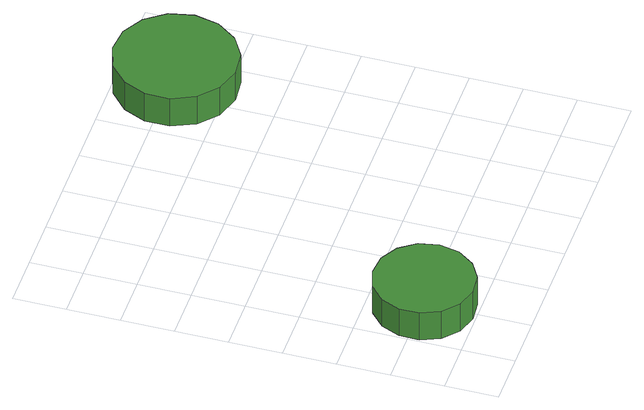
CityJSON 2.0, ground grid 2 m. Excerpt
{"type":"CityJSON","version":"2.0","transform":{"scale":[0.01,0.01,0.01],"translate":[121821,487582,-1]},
"CityObjects":{
"tree1":{"type":"SolitaryVegetationObject","attributes":{"function":"something"},"geometry":[{"type":"MultiSurface","lod":"1","boundaries":[[[0,1,2,3,4,5,6,7,8,9,10,11,12,13,14]],[[15,16,17,18,19,20,21,22,23,24,25,26,27,28,29]],[[0,29,28,1]],[[1,28,27,2]],[[2,27,26,3]],[[3,26,25,4]],[[4,25,24,5]],[[5,24,23,6]],[[6,23,22,7]],[[7,22,21,8]],[[8,21,20,9]],[[9,20,19,10]],[[10,19,18,11]],[[11,18,17,12]],[[12,17,16,13]],[[13,16,15,14]],[[14,15,29,0]]]}]},
"tree2":{"type":"SolitaryVegetationObject","attributes":{"function":"something"},"geometry":[{"type":"MultiSurface","lod":"1","boundaries":[[[30,31,32,33,34,35,36,37,38,39,40,41,42,43,44]],[[45,46,47,48,49,50,51,52,53,54,55,56,57,58,59]],[[30,59,58,31]],[[31,58,57,32]],[[32,57,56,33]],[[33,56,55,34]],[[34,55,54,35]],[[35,54,53,36]],[[36,53,52,37]],[[37,52,51,38]],[[38,51,50,39]],[[39,50,49,40]],[[40,49,48,41]],[[41,48,47,42]],[[42,47,46,43]],[[43,46,45,44]],[[44,45,59,30]]]}]}
},
"vertices":[
[382,198,184],[366,274,184],[320,337,184],[253,376,184],[175,384,184],[101,360,184],[43,308,184],[12,236,184],[12,159,184],[43,87,184],[101,35,184],[175,11,184],[253,19,184],[320,58,184],[366,121,184],[366,121,57],[320,58,57],[253,19,57],[175,11,57],[101,35,57],[43,87,57],[12,159,57],[12,236,57],[43,308,57],[101,360,57],[175,384,57],[253,376,57],[320,337,57],[366,274,57],[382,198,57],
[1215,1361,265],[1195,1454,265],[1139,1531,265],[1057,1579,265],[962,1589,265],[871,1559,265],[800,1495,265],[761,1408,265],[761,1313,265],[800,1226,265],[871,1162,265],[962,1132,265],[1057,1142,265],[1139,1190,265],[1195,1267,265],[1195,1267,136],[1139,1190,136],[1057,1142,136],[962,1132,136],[871,1162,136],[800,1226,136],[761,1313,136],[761,1408,136],[800,1495,136],[871,1559,136],[962,1589,136],[1057,1579,136],[1139,1531,136],[1195,1454,136],[1215,1361,136]
]}
